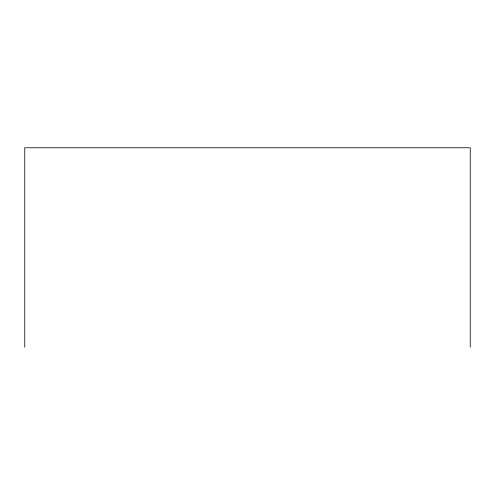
<?xml version="1.0" encoding="UTF-8"?>
<svg xmlns="http://www.w3.org/2000/svg" width="495" height="495" viewBox="0 0 495 495"><rect width="100%" height="100%" fill="white"/><g stroke="black" fill="none" stroke-linecap="round" stroke-linejoin="round"><path stroke-width="0.74" d="M470.25 347.23L470.25 147.77L24.75 147.77L24.75 347.23"/></g></svg>
